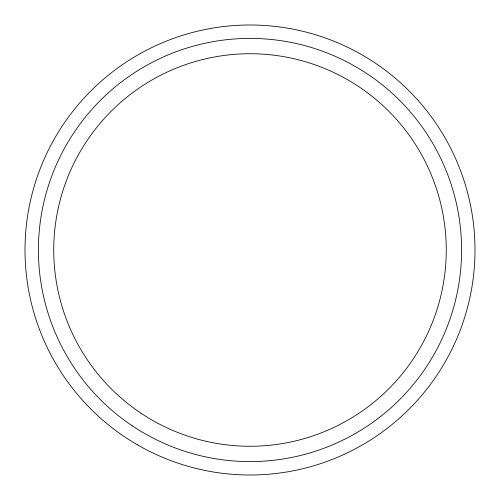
<?xml version="1.0" encoding="UTF-8"?>
<svg xmlns="http://www.w3.org/2000/svg" width="500" height="500" viewBox="0 0 500 500"><rect width="100%" height="100%" fill="white"/><g stroke="black" fill="none" stroke-linecap="round" stroke-linejoin="round"><path stroke-width="0.75" d="M137.5 444.856A225 225 0 0 0 475 250A225 225 0 0 0 137.5 55.144A225 225 0 0 0 137.5 444.856M140.963 413.188A196.262 196.262 0 0 0 445.844 262.838A196.262 196.262 0 0 0 163.194 73.981A196.262 196.262 0 0 0 140.963 413.188M132.45 425.931A211.588 211.588 0 0 0 461.138 263.837A211.588 211.588 0 0 0 156.419 60.231A211.588 211.588 0 0 0 132.45 425.931"/></g></svg>
